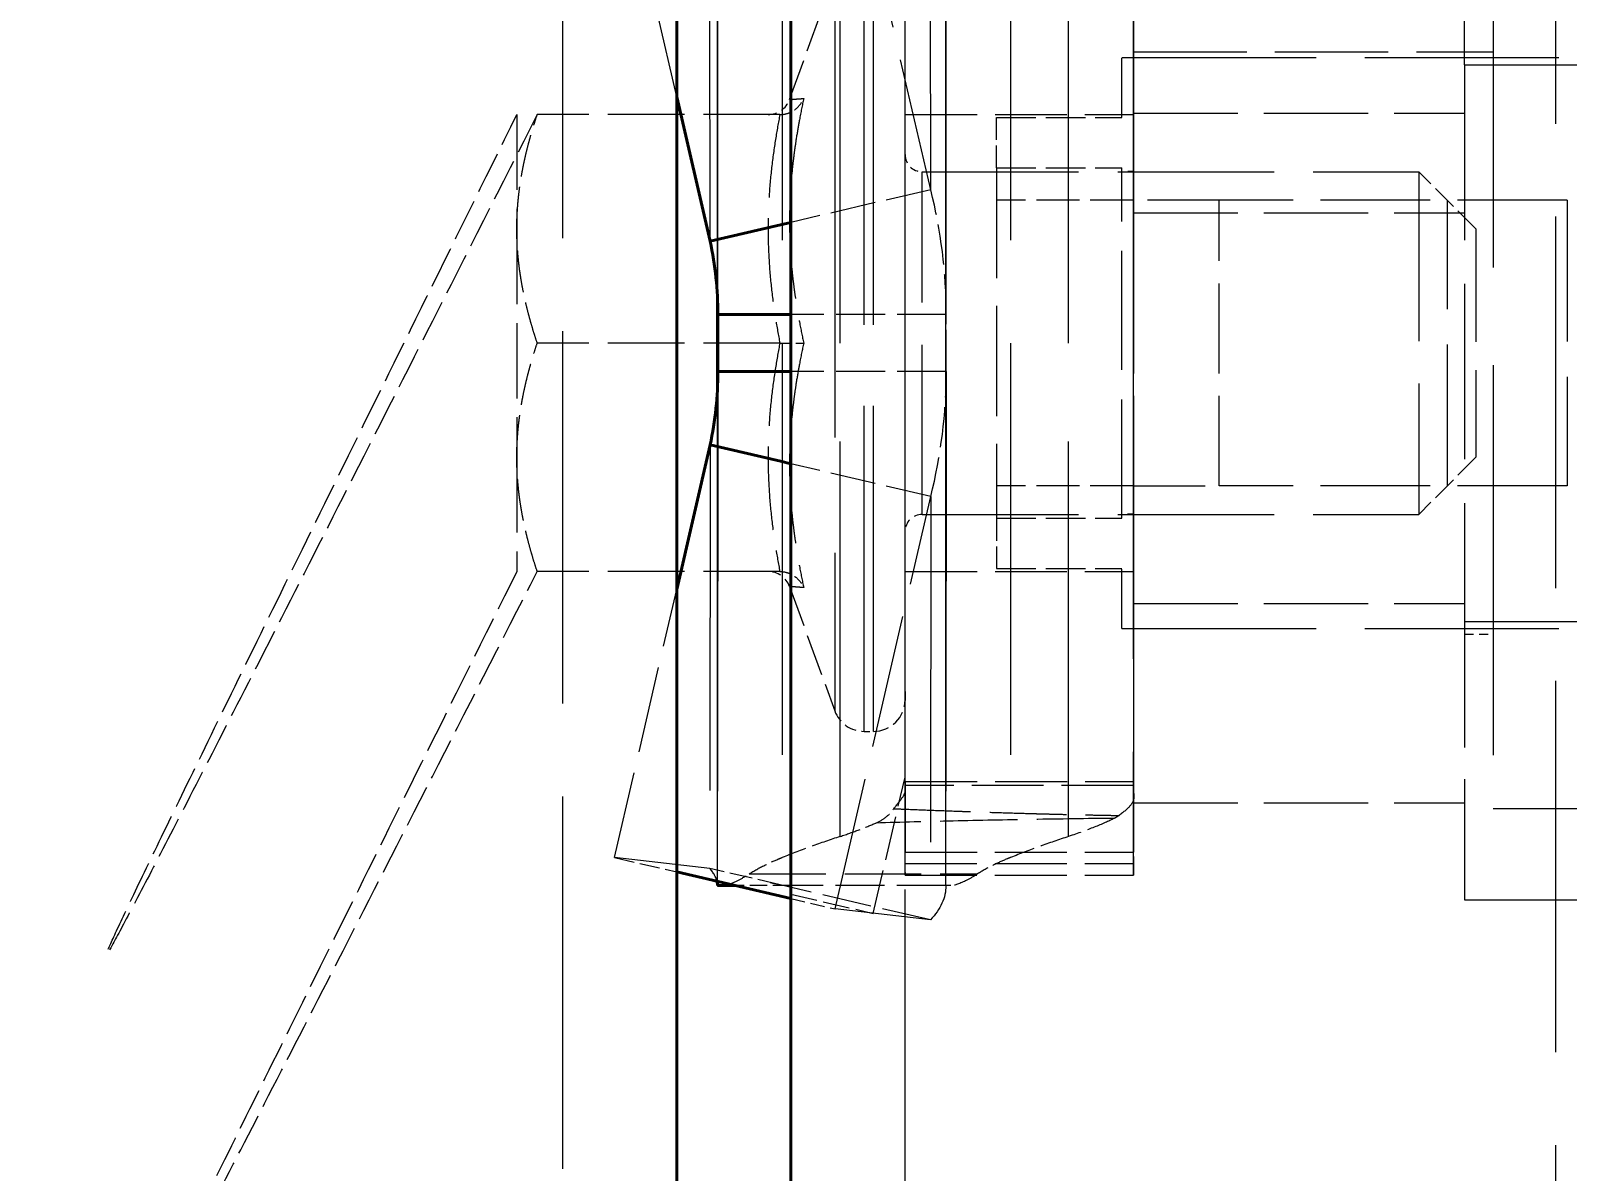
# Model space of a CAD drawing. Header units: millimetres. Extents: x 0 to 2523, y 0 to 1782.
# Drawn here: x 493.4 to 520.31, y 986.57 to 1006.54 of the extents above; entities that cross this region are included whole.
import ezdxf

# ---------------------------------------------------------------- set-up
doc = ezdxf.new("R2010")
doc.units = ezdxf.units.MM
doc.header["$LTSCALE"] = 3
doc.linetypes.add('DASHED', pattern=[0.2067, 0.1654, -0.0413])
for name, color, linetype, lineweight in [('가려진 것(ISO)', 2, 'DASHED', 18), ('가려진 좁은 것(ISO)', 2, 'DASHED', 18), ('가시적인 것(ISO)', 3, 'Continuous', 40), ('가시적인 좁은 것(ISO)', 3, 'Continuous', 35), ('치수(ISO)', 2, 'Continuous', 25)]:
    doc.layers.add(name, color=color, linetype=linetype, lineweight=lineweight)
doc.styles.add('치수 텍스트_PSTEK_POSCO', font='isocp.shx')
doc.dimstyles.new('치수_PSTEK_POSCO', dxfattribs={"dimscale": 3, "dimtxt": 2.5, "dimasz": 1.5, "dimexe": 1, "dimexo": 1.5, "dimgap": 1, "dimtad": 1, "dimrnd": 1e-08, "dimdsep": 46, "dimtxsty": '치수 텍스트_PSTEK_POSCO', "dimcen": 0.09, "dimdle": 10, "dimclrd": 7, "dimclre": 7, "dimclrt": 2, "dimadec": 1, "dimazin": 2, "dimtfac": 1, "dimtmove": 0, "dimatfit": 3, "dimfxl": 0, "dimtolj": 1, "dimlwd": -1, "dimlwe": -1, "dimarcsym": 0})

# ---------------------------------------------------------------- blocks, each defined once
blk = doc.blocks.new('*D60')
at = {"layer": 'Defpoints', "color": 0, "transparency": 16777216}
for p in [(311.712, 1170.969), (311.712, 1101.067), (559.712, 925.067)]:
    blk.add_point(p, dxfattribs=at)
at = {"layer": '치수(ISO)', "color": 7, "transparency": 16777216}
for p, q in [((311.712, 1105.567), (311.712, 1173.969)), ((559.712, 929.567), (559.712, 1173.969)), ((555.212, 1170.969), (316.212, 1170.969))]:
    blk.add_line(p, q, dxfattribs=at)
for points in [[(316.212, 1171.719), (316.212, 1170.219), (311.712, 1170.969)], [(555.212, 1171.719), (555.212, 1170.219), (559.712, 1170.969)]]:
    blk.add_solid(points, dxfattribs=at)
at = {"layer": '치수(ISO)', "color": 2, "transparency": 16777216, "insert": (437.991, 1177.72), "char_height": 7.5, "attachment_point": 4, "style": '치수 텍스트_PSTEK_POSCO'}
blk.add_mtext('\\A1;248', dxfattribs=at)

msp = doc.modelspace()

# ---------------------------------------------------------------- linework, layer by layer
at = {"layer": '가려진 것(ISO)', "ltscale": 13.141838}
for p, q in [((502.7116, 1099.0669), (502.7116, 553.0669)), ((508.7116, 553.0669), (508.7116, 1099.0669))]:
    msp.add_line(p, q, dxfattribs=at)
at = {"layer": '가려진 것(ISO)', "ltscale": 13.109228}
msp.add_line((520.1116, 574.0669), (520.1116, 1078.0669), dxfattribs=at)
at = {"layer": '가려진 것(ISO)', "ltscale": 4.708343}
for p, q in [((509.1613, 1003.7522), (507.4884, 1010.9763)), ((507.4884, 991.1574), (509.1613, 998.3815))]:
    msp.add_line(p, q, dxfattribs=at)
at = {"layer": '가려진 것(ISO)', "ltscale": 4.455295}
for p, q in [((518.5116, 1005.94), (518.5116, 1010.8169)), ((518.5116, 996.1937), (518.5116, 991.3169))]:
    msp.add_line(p, q, dxfattribs=at)
at = {"layer": '가려진 것(ISO)', "ltscale": 15.320109}
for p, q in [((505.4194, 1010.5669), (505.4194, 991.5669)), ((509.42, 1010.5669), (509.42, 991.5669))]:
    msp.add_line(p, q, dxfattribs=at)
at = {"layer": '가려진 것(ISO)', "ltscale": 14.79346}
for p, q in [((505.4338, 1001.5711), (505.427, 1010.5659)), ((509.4338, 1001.5742), (509.427, 1010.5689)), ((505.427, 991.5678), (505.4338, 1000.5626)), ((509.427, 991.5648), (509.4338, 1000.5595))]:
    msp.add_line(p, q, dxfattribs=at)
at = {"layer": '가려진 것(ISO)', "ltscale": 3.059768}
for p, q in [((504.7116, 1005.3793), (503.6244, 1010.074)), ((503.6244, 992.0597), (504.7116, 996.7544))]:
    msp.add_line(p, q, dxfattribs=at)
at = {"layer": '가려진 것(ISO)', "ltscale": 6.327119}
msp.add_line((512.7116, 1010.0669), (512.7116, 1005.0906), dxfattribs=at)
at = {"layer": '가려진 것(ISO)', "ltscale": 12.853812}
msp.add_line((512.7167, 993.0962), (512.7167, 1009.0375), dxfattribs=at)
at = {"layer": '가려진 것(ISO)', "ltscale": 13.763361}
msp.add_line((519.0116, 1009.2169), (519.0116, 992.9169), dxfattribs=at)
at = {"layer": '가려진 것(ISO)', "ltscale": 12.64015}
msp.add_line((508.7161, 993.2287), (508.7161, 1008.905), dxfattribs=at)
at = {"layer": '가려진 것(ISO)', "ltscale": 1.469374}
for p, q in [((506.6883, 1005.3301), (507.4799, 1007.505)), ((506.6883, 996.8037), (507.4799, 994.6287))]:
    msp.add_line(p, q, dxfattribs=at)
at = {"layer": '가려진 것(ISO)', "ltscale": 3.999763}
msp.add_line((512.7116, 1006.1669), (519.0116, 1006.1669), dxfattribs=at)
at = {"layer": '가려진 것(ISO)', "ltscale": 2.095026}
for p, q in [((512.5116, 1005.0169), (512.5116, 1006.0669)), ((512.5116, 996.0669), (512.5116, 997.1169))]:
    msp.add_line(p, q, dxfattribs=at)
at = {"layer": '가려진 것(ISO)', "ltscale": 6.856808}
for p, q in [((512.5116, 1006.0669), (523.3116, 1006.0669)), ((512.5116, 996.0669), (523.3116, 996.0669))]:
    msp.add_line(p, q, dxfattribs=at)
at = {"layer": '가려진 것(ISO)', "ltscale": 9.837123}
for p, q in [((518.5116, 1005.94), (530.7116, 1005.94)), ((518.5116, 996.1937), (530.7116, 996.1937)), ((518.5116, 991.3169), (530.7116, 991.3169))]:
    msp.add_line(p, q, dxfattribs=at)
at = {"layer": '가려진 것(ISO)', "ltscale": 6.187803}
msp.add_line((518.5116, 1005.94), (518.5116, 996.1937), dxfattribs=at)
at = {"layer": '가려진 것(ISO)', "ltscale": 2.659358}
for p, q in [((501.9116, 1005.0669), (501.9116, 1003.0669)), ((501.9116, 1003.0669), (501.9116, 999.0669)), ((501.9116, 999.0669), (501.9116, 997.0669))]:
    msp.add_line(p, q, dxfattribs=at)
at = {"layer": '가려진 것(ISO)', "ltscale": 2.698482}
msp.add_line((506.5193, 1005.0669), (502.2689, 1005.0669), dxfattribs=at)
at = {"layer": '가려진 것(ISO)', "ltscale": 5.079091}
for p, q in [((508.7099, 1005.0669), (508.7099, 997.0669)), ((508.7133, 997.0669), (508.7133, 1005.0669)), ((512.7099, 1005.0669), (512.7099, 997.0669)), ((512.7133, 997.0669), (512.7133, 1005.0669))]:
    msp.add_line(p, q, dxfattribs=at)
at = {"layer": '가려진 것(ISO)', "ltscale": 5.079092}
for p, q in [((508.7133, 1005.0669), (508.7099, 1005.0669)), ((508.7099, 997.0669), (508.7133, 997.0669))]:
    msp.add_line(p, q, dxfattribs=at)
at = {"layer": '가려진 것(ISO)', "ltscale": 2.539495}
for p, q in [((508.7133, 1005.0669), (512.7133, 1005.0669)), ((508.7133, 997.0669), (512.7133, 997.0669)), ((508.7113, 991.7502), (512.7113, 991.7502))]:
    msp.add_line(p, q, dxfattribs=at)
at = {"layer": '가려진 것(ISO)', "ltscale": 1.396677}
for p, q in [((510.3116, 1005.0169), (512.5116, 1005.0169)), ((510.3116, 1004.1324), (512.5116, 1004.1324)), ((510.3116, 998.0013), (512.5116, 998.0013)), ((510.3116, 997.1169), (512.5116, 997.1169))]:
    msp.add_line(p, q, dxfattribs=at)
at = {"layer": '가려진 것(ISO)', "ltscale": 0.796132}
for p, q in [((510.3116, 1004.1324), (510.3116, 1005.0169)), ((510.3116, 998.0013), (510.3116, 997.1169))]:
    msp.add_line(p, q, dxfattribs=at)
at = {"layer": '가려진 것(ISO)', "ltscale": 3.682313}
for p, q in [((512.7116, 1005.0906), (518.5116, 1005.0906)), ((512.7116, 1003.347), (518.5116, 1003.347)), ((512.7116, 996.5049), (518.5116, 996.5049)), ((512.7116, 993.0164), (518.5116, 993.0164))]:
    msp.add_line(p, q, dxfattribs=at)
at = {"layer": '가려진 것(ISO)', "ltscale": 2.476006}
for p, q in [((512.7116, 1005.0906), (512.7116, 1003.347)), ((512.7116, 996.5049), (512.7116, 993.0164))]:
    msp.add_line(p, q, dxfattribs=at)
at = {"layer": '가려진 것(ISO)', "ltscale": 5.52352}
for p, q in [((509.0116, 1004.0669), (517.7116, 1004.0669)), ((509.0116, 998.0669), (517.7116, 998.0669))]:
    msp.add_line(p, q, dxfattribs=at)
at = {"layer": '가려진 것(ISO)', "ltscale": 3.892509}
msp.add_line((510.3116, 1004.1324), (510.3116, 998.0013), dxfattribs=at)
at = {"layer": '가려진 것(ISO)', "ltscale": 4.190152}
msp.add_line((512.5116, 998.0013), (512.5116, 1004.1324), dxfattribs=at)
at = {"layer": '가려진 것(ISO)', "ltscale": 5.983681}
msp.add_line((517.7116, 1004.0669), (517.7116, 998.0669), dxfattribs=at)
at = {"layer": '가려진 것(ISO)', "ltscale": 0.897783}
for p, q in [((518.7116, 1003.0669), (517.7116, 1004.0669)), ((518.7116, 999.0669), (517.7116, 998.0669))]:
    msp.add_line(p, q, dxfattribs=at)
at = {"layer": '가려진 것(ISO)', "ltscale": 1.609971}
for p, q in [((509.1613, 1003.7522), (506.7116, 1003.1802)), ((509.1613, 998.3815), (506.7116, 998.9536))]:
    msp.add_line(p, q, dxfattribs=at)
at = {"layer": '가려진 것(ISO)', "ltscale": 1.525278}
for p, q in [((512.7142, 1003.5669), (510.3116, 1003.5669)), ((512.7142, 998.5669), (510.3116, 998.5669))]:
    msp.add_line(p, q, dxfattribs=at)
at = {"layer": '가려진 것(ISO)', "ltscale": 3.809293}
for p, q in [((512.7142, 1003.5669), (512.7168, 1003.5669)), ((512.7168, 998.5669), (512.7142, 998.5669))]:
    msp.add_line(p, q, dxfattribs=at)
at = {"layer": '가려진 것(ISO)', "ltscale": 3.174394}
for p, q in [((512.7142, 998.5669), (512.7142, 1003.5669)), ((512.7168, 998.5669), (512.7168, 1003.5669)), ((514.2116, 998.5669), (514.2116, 1003.5669))]:
    msp.add_line(p, q, dxfattribs=at)
at = {"layer": '가려진 것(ISO)', "ltscale": 2.520347}
for p, q in [((514.2116, 1003.5669), (512.7168, 1003.5669)), ((512.7168, 998.5669), (514.2116, 998.5669))]:
    msp.add_line(p, q, dxfattribs=at)
at = {"layer": '가려진 것(ISO)', "ltscale": 3.872783}
for p, q in [((520.3116, 1003.5669), (514.2116, 1003.5669)), ((520.3116, 998.5669), (514.2116, 998.5669))]:
    msp.add_line(p, q, dxfattribs=at)
at = {"layer": '가려진 것(ISO)', "ltscale": 4.986384}
msp.add_line((520.3116, 1003.5669), (520.3116, 998.5669), dxfattribs=at)
at = {"layer": '가려진 것(ISO)', "ltscale": 5.086114}
msp.add_line((512.7116, 996.5049), (512.7116, 1003.347), dxfattribs=at)
at = {"layer": '가려진 것(ISO)', "ltscale": 3.989087}
msp.add_line((518.7116, 1003.0669), (518.7116, 999.0669), dxfattribs=at)
at = {"layer": '가려진 것(ISO)', "ltscale": 1.728174}
for p, q in [((509.4338, 1001.5669), (506.7116, 1001.5669)), ((509.4338, 1000.5669), (506.7116, 1000.5669))]:
    msp.add_line(p, q, dxfattribs=at)
at = {"layer": '가려진 것(ISO)', "ltscale": 0.634799}
msp.add_line((509.4338, 1000.5669), (509.4338, 1001.5669), dxfattribs=at)
at = {"layer": '가려진 것(ISO)', "ltscale": 2.698431}
msp.add_line((506.5192, 1001.0669), (502.2689, 1001.0669), dxfattribs=at)
at = {"layer": '가려진 것(ISO)', "ltscale": 2.698487}
msp.add_line((506.5193, 997.0669), (502.2689, 997.0669), dxfattribs=at)
at = {"layer": '가려진 것(ISO)', "ltscale": 0.317349}
msp.add_line((518.5116, 995.9669), (519.0116, 995.9669), dxfattribs=at)
at = {"layer": '가려진 것(ISO)', "ltscale": 0.104586}
msp.add_line((507.9968, 994.2669), (508.1616, 994.2669), dxfattribs=at)
at = {"layer": '가려진 것(ISO)', "ltscale": 12.659248}
msp.add_line((519.0116, 992.9169), (534.7116, 992.9169), dxfattribs=at)
at = {"layer": '가려진 것(ISO)', "ltscale": 0.714475}
msp.add_line((503.6244, 992.0597), (504.7116, 991.8058), dxfattribs=at)
at = {"layer": '가려진 것(ISO)', "ltscale": 10.630617}
for p, q in [((505.2918, 991.8678), (503.6244, 992.0597)), ((509.1557, 990.9655), (507.4884, 991.1574))]:
    msp.add_line(p, q, dxfattribs=at)
at = {"layer": '가려진 것(ISO)', "ltscale": 0.808278}
msp.add_line((506.5217, 991.5806), (505.2918, 991.8678), dxfattribs=at)
at = {"layer": '가려진 것(ISO)', "ltscale": 7.548428}
msp.add_line((505.4194, 991.5669), (505.4244, 991.5669), dxfattribs=at)
at = {"layer": '가려진 것(ISO)', "ltscale": 0.612689}
msp.add_line((506.7002, 991.5669), (505.735, 991.5669), dxfattribs=at)
at = {"layer": '가려진 것(ISO)', "ltscale": 1.731117}
for p, q in [((509.1557, 990.9655), (506.5217, 991.5806)), ((509.427, 991.5669), (506.7002, 991.5669))]:
    msp.add_line(p, q, dxfattribs=at)
at = {"layer": '가려진 것(ISO)', "ltscale": 0.44848}
msp.add_line((509.514, 991.5669), (509.427, 991.5669), dxfattribs=at)
at = {"layer": '가려진 것(ISO)', "ltscale": 0.510403}
msp.add_line((506.7116, 991.3388), (507.4884, 991.1574), dxfattribs=at)
at = {"layer": '가려진 것(ISO)', "ltscale": 0.31017}
for centre, start, end in [((506.3124, 1005.4669), 270, 340), ((506.3124, 996.6669), 20, 90)]:
    msp.add_arc(centre, 0.4, start, end, dxfattribs=at)
at = {"layer": '가려진 것(ISO)', "ltscale": 0.299089}
for centre, start, end in [((509.0116, 1004.3669), 180, 270), ((509.0116, 997.7669), 90, 180)]:
    msp.add_arc(centre, 0.3, start, end, dxfattribs=at)
at = {"layer": '가려진 것(ISO)', "ltscale": 0.548413}
msp.add_arc((508.1616, 994.8169), 0.55, 270, 0, dxfattribs=at)
at = {"layer": '가려진 것(ISO)', "ltscale": 0.426521}
msp.add_arc((507.9968, 994.8169), 0.55, 200, 270, dxfattribs=at)
at = {"layer": '가려진 것(ISO)', "ltscale": 13.117392}
for centre, major_axis, start_param, end_param in [((508.7119, 1001.0669), (0, 9.5), 0.2864656, 2.855127), ((512.7119, 1001.0669), (0, -9.5), 3.4280582, 5.9967196)]:
    msp.add_ellipse(centre, major_axis=major_axis, ratio=0.0004255, start_param=start_param, end_param=end_param, dxfattribs=at)
at = {"layer": '가려진 것(ISO)', "ltscale": 3.154497}
for centre, start_param in [((508.7147, 978.3587), 0.0725483), ((512.7147, 978.3587), 0.0725482)]:
    msp.add_ellipse(centre, major_axis=(0, 15), ratio=0.0004255, start_param=start_param, end_param=0.4037923, dxfattribs=at)
at = {"layer": '가려진 것(ISO)', "ltscale": 2.19112}
for centre in [(508.7113, 996.7502), (512.7113, 996.7502)]:
    msp.add_ellipse(centre, major_axis=(0, -5), ratio=0.0004255, start_param=5.9967196, end_param=6.6869776, dxfattribs=at)
at = {"layer": '가려진 것(ISO)', "ltscale": 0.356764}
msp.add_open_spline([(506.5193, 1005.0669), (506.5599, 1005.0668), (506.6001, 1005.0728), (506.6809, 1005.0962), (506.7206, 1005.1144), (506.7978, 1005.1635), (506.834, 1005.1955), (506.8938, 1005.2664), (506.9176, 1005.3051), (506.9353, 1005.3466), (506.9357, 1005.3475), (506.9361, 1005.3483)], degree=3, knots=[0.000007253, 0.000007253, 0.000007253, 0.000007253, 0.012182988, 0.012182988, 0.025541036, 0.025541036, 0.040859243, 0.040859243, 0.055840117, 0.055840117, 0.056151409, 0.056151409, 0.056151409, 0.056151409], dxfattribs=at)
at = {"layer": '가려진 것(ISO)', "ltscale": 1.488612}
for points, weights in [([(502.2689, 1005.0669), (487.63, 976.2026), (501.9116, 1005.0669)], [2.0551350202, 2.21410026725, 2.21410026725]), ([(501.9116, 1003.0669), (501.9116, 1003.9951), (502.2689, 1005.0669)], [2.21409784829, 2.21409784827, 2.05513277493]), ([(502.2689, 1001.0669), (501.9116, 1002.1387), (501.9116, 1003.0669)], [2.05513277492, 2.2140978483, 2.21409784829]), ([(502.2689, 997.0669), (501.9116, 998.1387), (501.9116, 999.0669)], [2.05513439892, 2.21409961349, 2.2140995979]), ([(501.9116, 997.0669), (487.63, 968.4324), (502.2689, 997.0669)], [2.2140995979, 2.2140995979, 2.05513439893])]:
    msp.add_rational_spline(points, weights, degree=2, dxfattribs=at)
at = {"layer": '가려진 것(ISO)', "ltscale": 1.41808}
for points in [[(509.4338, 1001.5669), (509.4338, 1002.3022), (509.342, 1003.0376), (509.1613, 1003.7522)], [(509.1613, 998.3815), (509.342, 999.0962), (509.4338, 999.8315), (509.4338, 1000.5669)]]:
    msp.add_open_spline(points, degree=3, dxfattribs=at)
at = {"layer": '가려진 것(ISO)', "ltscale": 1.488611}
msp.add_rational_spline([(501.9116, 999.0669), (501.9116, 999.9951), (502.2689, 1001.0669)], [2.2140995979, 2.21409958232, 2.05513439893], degree=2, dxfattribs=at)
at = {"layer": '가려진 것(ISO)', "ltscale": 0.356819}
msp.add_open_spline([(506.5192, 1001.0669), (506.5598, 1001.0669), (506.5999, 1001.0669), (506.6807, 1001.0669), (506.7205, 1001.0669), (506.7978, 1001.0669), (506.834, 1001.0669), (506.8937, 1001.0669), (506.9175, 1001.0669), (506.9353, 1001.0669), (506.9357, 1001.0669), (506.9361, 1001.0669)], degree=3, knots=[-0.056055776, -0.056055776, -0.056055776, -0.056055776, -0.043849048, -0.043849048, -0.030415241, -0.030415241, -0.015046721, -0.015046721, 0, 0, 0.000314742, 0.000314742, 0.000314742, 0.000314742], dxfattribs=at)
at = {"layer": '가려진 것(ISO)', "ltscale": 0.356759}
msp.add_open_spline([(506.5193, 997.0669), (506.5599, 997.0669), (506.6001, 997.0609), (506.6809, 997.0376), (506.7205, 997.0193), (506.7978, 996.9703), (506.834, 996.9382), (506.8938, 996.8673), (506.9176, 996.8286), (506.9353, 996.7871), (506.9357, 996.7862), (506.9361, 996.7854)], degree=3, knots=[-0.056046371, -0.056046371, -0.056046371, -0.056046371, -0.043826559, -0.043826559, -0.030415995, -0.030415995, -0.015038694, -0.015038694, 0, 0, 0.000312487, 0.000312487, 0.000312487, 0.000312487], dxfattribs=at)
at = {"layer": '가려진 것(ISO)', "ltscale": 0.923971}
msp.add_open_spline([(508.5171, 992.9132), (508.5704, 992.9871), (508.6205, 993.0467), (508.6958, 993.1521), (508.7162, 993.1934), (508.7161, 993.229)], degree=3, knots=[-0.15257167, -0.15257167, -0.15257167, -0.15257167, -0.07857682, -0.07857682, -0.000001, -0.000001, -0.000001, -0.000001], dxfattribs=at)
at = {"layer": '가려진 것(ISO)', "ltscale": 2.873697}
msp.add_open_spline([(508.7142, 993.3192), (508.7145, 993.3663), (508.7148, 993.3869), (508.715, 993.3906), (508.7153, 993.3943), (508.7155, 993.381), (508.7157, 993.3356), (508.7158, 993.3097), (508.716, 993.2733), (508.7161, 993.229)], degree=3, knots=[0, 0, 0, 0, 0.3890197, 0.3890197, 0.3890197, 0.7780394, 0.7780394, 0.7780394, 1, 1, 1, 1], dxfattribs=at)
at = {"layer": '가려진 것(ISO)', "ltscale": 2.541035}
msp.add_open_spline([(508.7151, 993.3912), (510.0482, 993.3908), (511.3815, 993.3907), (512.715, 993.3907)], degree=3, dxfattribs=at)
at = {"layer": '가려진 것(ISO)', "ltscale": 3.790577}
msp.add_open_spline([(512.7142, 993.3192), (512.7146, 993.3914), (512.715, 993.4089), (512.7159, 993.3345), (512.7163, 993.2426), (512.7167, 993.0965)], degree=3, knots=[-0.59728772, -0.59728772, -0.59728772, -0.59728772, -0.29865558, -0.29865558, -0.00008864, -0.00008864, -0.00008864, -0.00008864], dxfattribs=at)
at = {"layer": '가려진 것(ISO)', "ltscale": 0.580681}
msp.add_open_spline([(508.1992, 992.6616), (508.2652, 992.6903), (508.3247, 992.7254), (508.3776, 992.7673), (508.4306, 992.8091), (508.477, 992.8576), (508.5171, 992.9132)], degree=3, knots=[0, 0, 0, 0, 0.5, 0.5, 0.5, 1, 1, 1, 1], dxfattribs=at)
at = {"layer": '가려진 것(ISO)', "ltscale": 1.041271}
msp.add_open_spline([(512.7167, 993.0965), (512.7168, 993.0564), (512.695, 993.0119), (512.6087, 992.912), (512.5442, 992.8569), (512.4599, 992.7947)], degree=3, knots=[0.00008865, 0.00008865, 0.00008865, 0.00008865, 0.0820562, 0.0820562, 0.16423317, 0.16423317, 0.16423317, 0.16423317], dxfattribs=at)
at = {"layer": '가려진 것(ISO)', "ltscale": 0.746983}
msp.add_open_spline([(507.5743, 992.4274), (507.6929, 992.4667), (507.8052, 992.5062), (507.9098, 992.5454), (508.0145, 992.5846), (508.1114, 992.6234), (508.1992, 992.6616)], degree=3, knots=[0, 0, 0, 0, 0.5, 0.5, 0.5, 1, 1, 1, 1], dxfattribs=at)
at = {"layer": '가려진 것(ISO)', "ltscale": 1.033177}
msp.add_open_spline([(512.3781, 992.7447), (512.2803, 992.6955), (512.1624, 992.6436), (511.8924, 992.5371), (511.7417, 992.4827), (511.575, 992.4274)], degree=3, knots=[0.000001, 0.000001, 0.000001, 0.000001, 0.08245258, 0.08245258, 0.16282276, 0.16282276, 0.16282276, 0.16282276], dxfattribs=at)
at = {"layer": '가려진 것(ISO)', "ltscale": 0.156232}
msp.add_open_spline([(512.4599, 992.7947), (512.4472, 992.7854), (512.4341, 992.7766), (512.4068, 992.7599), (512.3927, 992.7521), (512.3781, 992.7447)], degree=3, knots=[0.000001, 0.000001, 0.000001, 0.000001, 0.01231331, 0.01231331, 0.024625646, 0.024625646, 0.024625646, 0.024625646], dxfattribs=at)
at = {"layer": '가려진 것(ISO)', "ltscale": 1.037947}
for points, knots in [([(507.5743, 992.4274), (507.4048, 992.3711), (507.2355, 992.3123), (506.8978, 992.1896), (506.7292, 992.1258), (506.5611, 992.0595)], [-0.16348865, -0.16348865, -0.16348865, -0.16348865, -0.08174478, -0.08174478, -0.000001, -0.000001, -0.000001, -0.000001]), ([(511.575, 992.4274), (511.4054, 992.3711), (511.2361, 992.3123), (510.8984, 992.1896), (510.7298, 992.1258), (510.5617, 992.0595)], [-0.16348834, -0.16348834, -0.16348834, -0.16348834, -0.08174464, -0.08174464, -0.000001, -0.000001, -0.000001, -0.000001])]:
    msp.add_open_spline(points, degree=3, knots=knots, dxfattribs=at)
at = {"layer": '가려진 것(ISO)', "ltscale": 1.263882}
msp.add_open_spline([(505.4184, 991.6408), (505.4013, 991.7136), (505.3589, 991.7878), (505.2918, 991.8678)], degree=3, dxfattribs=at)
at = {"layer": '가려진 것(ISO)', "ltscale": 0.690919}
msp.add_open_spline([(505.983, 991.773), (506.0662, 991.8261), (506.1569, 991.8764), (506.2536, 991.9242), (506.3313, 991.9625), (506.4129, 991.999), (506.4977, 992.034), (506.5187, 992.0426), (506.5398, 992.0511), (506.5611, 992.0595)], degree=3, knots=[0, 0, 0, 0, 0.5, 0.5, 0.5, 0.9010945, 0.9010945, 0.9010945, 1, 1, 1, 1], dxfattribs=at)
at = {"layer": '가려진 것(ISO)', "ltscale": 0.690815}
msp.add_open_spline([(510.5617, 992.0595), (510.5407, 992.0512), (510.5199, 992.0428), (510.4992, 992.0343), (510.414, 991.9993), (510.3321, 991.9626), (510.2542, 991.9241), (510.1575, 991.8764), (510.0669, 991.826), (509.9837, 991.7731)], degree=3, knots=[0, 0, 0, 0, 0.0974908, 0.0974908, 0.0974908, 0.5, 0.5, 0.5, 1, 1, 1, 1], dxfattribs=at)
at = {"layer": '가려진 것(ISO)', "ltscale": 0.917635}
msp.add_open_spline([(505.5133, 991.5669), (505.5775, 991.5683), (505.6716, 991.5986), (505.8521, 991.693), (505.9154, 991.7303), (505.983, 991.773)], degree=3, knots=[-3.84910613, -3.84910613, -3.84910613, -3.84910613, -3.75506018, -3.75506018, -3.71143601, -3.71143601, -3.71143601, -3.71143601], dxfattribs=at)
at = {"layer": '가려진 것(ISO)', "ltscale": 1.787673}
msp.add_open_spline([(506.3493, 991.6208), (506.5773, 991.5676), (506.651, 991.5671), (506.7002, 991.5669), (506.7002, 991.5669), (506.7002, 991.5669)], degree=3, knots=[0, 0, 0, 0, 0.27958637, 0.27958637, 0.28082374, 0.28082374, 0.28082374, 0.28082374], dxfattribs=at)
at = {"layer": '가려진 것(ISO)', "ltscale": 2.048363}
msp.add_open_spline([(509.427, 991.5669), (509.4274, 991.3595), (509.336, 991.1521), (509.1557, 990.9655)], degree=3, dxfattribs=at)
at = {"layer": '가려진 것(ISO)', "ltscale": 0.917664}
msp.add_open_spline([(509.9837, 991.7731), (509.9161, 991.7303), (509.8528, 991.693), (509.6723, 991.5986), (509.5782, 991.5683), (509.514, 991.5669)], degree=3, knots=[3.71149206, 3.71149206, 3.71149206, 3.71149206, 3.75511823, 3.75511823, 3.84916664, 3.84916664, 3.84916664, 3.84916664], dxfattribs=at)
at = {"layer": '가려진 좁은 것(ISO)', "ltscale": 12.197012}
for p, q in [((509.1613, 1003.7522), (509.1557, 1011.1683)), ((505.2974, 1002.8499), (505.2918, 1010.2659)), ((505.2974, 999.2838), (505.2918, 991.8678)), ((509.1613, 998.3815), (509.1557, 990.9655))]:
    msp.add_line(p, q, dxfattribs=at)
at = {"layer": '가려진 좁은 것(ISO)', "ltscale": 15.320109}
for p, q in [((505.4194, 1010.5669), (505.4194, 991.5669)), ((505.4236, 1010.5669), (505.4236, 991.5669)), ((509.42, 1010.5669), (509.42, 991.5669)), ((509.4236, 991.5669), (509.4236, 1010.5669)), ((509.4244, 1010.5669), (509.4244, 991.5669))]:
    msp.add_line(p, q, dxfattribs=at)
at = {"layer": '가려진 좁은 것(ISO)', "ltscale": 5.47371}
for p, q in [((505.4244, 1001.9044), (505.4244, 1010.526)), ((505.4244, 991.6078), (505.4244, 1000.2293))]:
    msp.add_line(p, q, dxfattribs=at)
at = {"layer": '가려진 좁은 것(ISO)', "ltscale": 14.79346}
for p, q in [((505.4338, 1001.5711), (505.427, 1010.5659)), ((505.4338, 1000.5626), (505.427, 991.5678))]:
    msp.add_line(p, q, dxfattribs=at)
at = {"layer": '가려진 좁은 것(ISO)', "ltscale": 14.802096}
for p, q in [((509.4338, 1001.5669), (509.427, 1010.5669)), ((509.4338, 1000.5669), (509.427, 991.5669))]:
    msp.add_line(p, q, dxfattribs=at)
at = {"layer": '가려진 좁은 것(ISO)', "ltscale": 14.525633}
msp.add_line((506.5611, 1010.0742), (506.5611, 992.0595), dxfattribs=at)
at = {"layer": '가려진 좁은 것(ISO)', "ltscale": 14.52563}
msp.add_line((510.5617, 1010.0742), (510.5617, 992.0595), dxfattribs=at)
at = {"layer": '가려진 좁은 것(ISO)', "ltscale": 13.932404}
msp.add_line((507.5743, 992.4274), (507.5743, 1009.7063), dxfattribs=at)
at = {"layer": '가려진 좁은 것(ISO)', "ltscale": 13.932405}
msp.add_line((511.575, 992.4274), (511.575, 1009.7063), dxfattribs=at)
at = {"layer": '가려진 좁은 것(ISO)', "ltscale": 12.853303}
msp.add_line((512.7167, 993.0965), (512.7167, 1009.0372), dxfattribs=at)
at = {"layer": '가려진 좁은 것(ISO)', "ltscale": 12.639679}
msp.add_line((508.7161, 993.229), (508.7161, 1008.9047), dxfattribs=at)
at = {"layer": '가려진 좁은 것(ISO)', "ltscale": 11.483541}
for p, q in [((507.9968, 994.2669), (507.9968, 1007.8669)), ((508.1616, 994.2669), (508.1616, 1007.8669))]:
    msp.add_line(p, q, dxfattribs=at)
at = {"layer": '가려진 좁은 것(ISO)', "ltscale": 16.308598}
msp.add_line((507.4799, 1007.505), (507.4799, 994.6287), dxfattribs=at)
at = {"layer": '가려진 좁은 것(ISO)', "ltscale": 2.476006}
msp.add_line((512.7136, 1003.347), (512.7151, 1005.0906), dxfattribs=at)
at = {"layer": '가려진 좁은 것(ISO)', "ltscale": 0.000980327}
msp.add_line((512.7116, 1004.2329), (512.7133, 1004.2329), dxfattribs=at)
at = {"layer": '가려진 좁은 것(ISO)', "ltscale": 5.983681}
msp.add_line((509.0116, 998.0669), (509.0116, 1004.0669), dxfattribs=at)
at = {"layer": '가려진 좁은 것(ISO)', "ltscale": 0.12796}
for p, q in [((512.7133, 1004.0691), (512.5116, 1004.069)), ((512.5116, 998.0647), (512.7133, 998.0646))]:
    msp.add_line(p, q, dxfattribs=at)
at = {"layer": '가려진 좁은 것(ISO)', "ltscale": 0.125799}
for p, q in [((512.5116, 1004.0647), (512.7099, 1004.0646)), ((512.7099, 998.0691), (512.5116, 998.069))]:
    msp.add_line(p, q, dxfattribs=at)
at = {"layer": '가려진 좁은 것(ISO)', "ltscale": 4.986384}
msp.add_line((518.2116, 998.5669), (518.2116, 1003.5669), dxfattribs=at)
at = {"layer": '가려진 좁은 것(ISO)', "ltscale": 1.553127}
msp.add_line((508.1553, 991.0806), (508.7116, 993.4629), dxfattribs=at)
at = {"layer": '가려진 좁은 것(ISO)', "ltscale": 2.539495}
for p, q in [((512.7142, 993.3192), (508.7142, 993.3192)), ((508.7122, 992.1524), (512.7122, 992.1524)), ((508.7107, 991.954), (512.7107, 991.954))]:
    msp.add_line(p, q, dxfattribs=at)
at = {"layer": '가려진 좁은 것(ISO)', "ltscale": 2.698427}
msp.add_line((505.983, 991.773), (509.9837, 991.7731), dxfattribs=at)
at = {"layer": '가려진 좁은 것(ISO)', "ltscale": 0.940741}
msp.add_line((506.7116, 991.415), (508.1553, 991.0806), dxfattribs=at)
at = {"layer": '가려진 좁은 것(ISO)', "ltscale": 3.615856}
msp.add_ellipse((512.7116, 1001.0669), major_axis=(0, 9), ratio=0.0004255, start_param=5.175884, end_param=5.808698, dxfattribs=at)
at = {"layer": '가려진 좁은 것(ISO)', "ltscale": 4.085482}
for start_param, end_param in [(5.6396842, 6.9266864), (2.4980915, 3.7850937)]:
    msp.add_ellipse((512.7116, 1001.0669), major_axis=(0, 5), ratio=0.0004255, start_param=start_param, end_param=end_param, dxfattribs=at)
at = {"layer": '가려진 좁은 것(ISO)', "ltscale": 2.167323}
msp.add_ellipse((512.7116, 1001.0669), major_axis=(0, -5.1), ratio=0.0004255, start_param=2.4723854, end_param=3.1417595, dxfattribs=at)
at = {"layer": '가려진 좁은 것(ISO)', "ltscale": 0.667734}
msp.add_ellipse((512.7116, 1001.0669), major_axis=(0, -5.1), ratio=0.0004255, start_param=2.0342914, end_param=2.2405413, dxfattribs=at)
at = {"layer": '가려진 좁은 것(ISO)', "ltscale": 4.081878}
msp.add_ellipse((512.7116, 1001.0669), major_axis=(0, 5), ratio=0.0004255, start_param=0.9278627, end_param=2.2137299, dxfattribs=at)
at = {"layer": '가려진 좁은 것(ISO)', "ltscale": 4.089082}
msp.add_ellipse((512.7116, 1001.0669), major_axis=(0, 5), ratio=0.0004255, start_param=4.0683208, end_param=5.3564572, dxfattribs=at)
at = {"layer": '가려진 좁은 것(ISO)', "ltscale": 15.938072}
msp.add_open_spline([(508.7116, 1007.3169), (508.7116, 1007.3169), (508.7116, 1007.3169), (508.7116, 1007.317), (508.7116, 1007.317), (508.7116, 1007.3171), (508.7116, 1007.3172), (508.7116, 1007.3174), (508.7116, 1007.3175), (508.7116, 1007.3177), (508.7116, 1007.3178), (508.7116, 1007.3184), (508.7116, 1007.3186), (508.7116, 1007.3191), (508.7116, 1007.3194), (508.7116, 1007.3199), (508.7116, 1007.3203), (508.7116, 1007.3213), (508.7116, 1007.3219), (508.7116, 1007.3227), (508.7116, 1007.323), (508.7116, 1007.3236), (508.7116, 1007.3236), (508.7115, 1007.3226), (508.7115, 1007.3206), (508.7114, 1007.3137), (508.7114, 1007.3068), (508.7113, 1007.2874), (508.7113, 1007.2749), (508.7112, 1007.2446), (508.7111, 1007.2268), (508.7111, 1007.1873), (508.711, 1007.1655), (508.7109, 1007.122), (508.7109, 1007.0992), (508.7108, 1007.0489), (508.7108, 1007.0216), (508.7107, 1006.9624), (508.7107, 1006.9306), (508.7106, 1006.8628), (508.7106, 1006.8268), (508.7105, 1006.751), (508.7105, 1006.7112), (508.7104, 1006.6284), (508.7104, 1006.5853), (508.7103, 1006.4967), (508.7103, 1006.4511), (508.7102, 1006.3582), (508.7102, 1006.311), (508.7101, 1006.2255), (508.7101, 1006.1858), (508.71, 1006.1031), (508.71, 1006.06), (508.71, 1005.971), (508.7099, 1005.9249), (508.7099, 1005.8303), (508.7099, 1005.7818), (508.7098, 1005.6827), (508.7098, 1005.6322), (508.7098, 1005.5299), (508.7097, 1005.478), (508.7097, 1005.3738), (508.7097, 1005.3213), (508.7096, 1005.2166), (508.7096, 1005.1644), (508.7096, 1005.0368), (508.7095, 1004.9557), (508.7095, 1004.7864), (508.7095, 1004.6981), (508.7094, 1004.5184), (508.7094, 1004.4269), (508.7093, 1004.2451), (508.7093, 1004.1548), (508.7093, 1003.9594), (508.7092, 1003.8469), (508.7092, 1003.6151), (508.7092, 1003.4957), (508.7091, 1003.2516), (508.7091, 1003.1268), (508.7091, 1002.8734), (508.7091, 1002.7448), (508.709, 1002.4855), (508.709, 1002.3548), (508.709, 1002.093), (508.709, 1001.9619), (508.709, 1001.7014), (508.709, 1001.5718), (508.709, 1001.3163), (508.709, 1001.1902), (508.709, 1001.0669), (508.709, 1000.9435), (508.709, 1000.8175), (508.709, 1000.5619), (508.709, 1000.4324), (508.709, 1000.1718), (508.709, 1000.0407), (508.709, 999.7789), (508.709, 999.6482), (508.7091, 999.3889), (508.7091, 999.2603), (508.7091, 999.0069), (508.7091, 998.8822), (508.7092, 998.638), (508.7092, 998.5186), (508.7092, 998.2868), (508.7093, 998.1744), (508.7093, 997.9789), (508.7093, 997.8886), (508.7094, 997.7069), (508.7094, 997.6153), (508.7095, 997.4356), (508.7095, 997.3473), (508.7095, 997.178), (508.7096, 997.0969), (508.7096, 996.9693), (508.7096, 996.9171), (508.7097, 996.8124), (508.7097, 996.76), (508.7097, 996.6557), (508.7098, 996.6038), (508.7098, 996.5015), (508.7098, 996.451), (508.7099, 996.3519), (508.7099, 996.3034), (508.7099, 996.2088), (508.71, 996.1628), (508.71, 996.0737), (508.71, 996.0306), (508.7101, 995.9479), (508.7101, 995.9082), (508.7102, 995.8228), (508.7102, 995.7755), (508.7103, 995.6827), (508.7103, 995.6371), (508.7104, 995.5484), (508.7104, 995.5053), (508.7105, 995.4225), (508.7105, 995.3827), (508.7106, 995.3069), (508.7106, 995.2709), (508.7107, 995.2031), (508.7107, 995.1713), (508.7108, 995.1122), (508.7108, 995.0848), (508.7109, 995.0346), (508.7109, 995.0117), (508.711, 994.9682), (508.7111, 994.9464), (508.7111, 994.9069), (508.7112, 994.8891), (508.7113, 994.8588), (508.7113, 994.8463), (508.7114, 994.8269), (508.7114, 994.82), (508.7115, 994.8131), (508.7115, 994.8111), (508.7116, 994.8102), (508.7116, 994.8102), (508.7116, 994.8107), (508.7116, 994.811), (508.7116, 994.8119), (508.7116, 994.8124), (508.7116, 994.8135), (508.7116, 994.8138), (508.7116, 994.8144), (508.7116, 994.8146), (508.7116, 994.8151), (508.7116, 994.8154), (508.7116, 994.8159), (508.7116, 994.816), (508.7116, 994.8162), (508.7116, 994.8163), (508.7116, 994.8166), (508.7116, 994.8166), (508.7116, 994.8167), (508.7116, 994.8168), (508.7116, 994.8168), (508.7116, 994.8168), (508.7116, 994.8169)], degree=3, knots=[2.7682585, 2.7682585, 2.7682585, 2.7682585, 2.7682654, 2.7682654, 2.7682736, 2.7682736, 2.768302, 2.768302, 2.768405, 2.768405, 2.7685079, 2.7685079, 2.7691488, 2.7691488, 2.7697897, 2.7697897, 2.7710714, 2.7710714, 2.7753516, 2.7753516, 2.7796319, 2.7796319, 2.7881924, 2.7881924, 2.8053134, 2.8053134, 2.8334237, 2.8334237, 2.861534, 2.861534, 2.8896444, 2.8896444, 2.9177547, 2.9177547, 2.9432586, 2.9432586, 2.9687626, 2.9687626, 2.9942666, 2.9942666, 3.0197705, 3.0197705, 3.0452745, 3.0452745, 3.0707784, 3.0707784, 3.0962824, 3.0962824, 3.1217864, 3.1217864, 3.142083, 3.142083, 3.1623796, 3.1623796, 3.1826762, 3.1826762, 3.2029728, 3.2029728, 3.2232694, 3.2232694, 3.243566, 3.243566, 3.2638626, 3.2638626, 3.2841593, 3.2841593, 3.3139229, 3.3139229, 3.3436866, 3.3436866, 3.3734502, 3.3734502, 3.4032139, 3.4032139, 3.4402162, 3.4402162, 3.4772185, 3.4772185, 3.5142208, 3.5142208, 3.5512231, 3.5512231, 3.5882254, 3.5882254, 3.6252277, 3.6252277, 3.66223, 3.66223, 3.6992323, 3.6992323, 3.6992323, 3.7362346, 3.7362346, 3.7732369, 3.7732369, 3.8102392, 3.8102392, 3.8472415, 3.8472415, 3.8842438, 3.8842438, 3.9212461, 3.9212461, 3.9582484, 3.9582484, 3.9952507, 3.9952507, 4.0250143, 4.0250143, 4.054778, 4.054778, 4.0845417, 4.0845417, 4.1143053, 4.1143053, 4.1346019, 4.1346019, 4.1548985, 4.1548985, 4.1751951, 4.1751951, 4.1954918, 4.1954918, 4.2157884, 4.2157884, 4.236085, 4.236085, 4.2563816, 4.2563816, 4.2766782, 4.2766782, 4.3021822, 4.3021822, 4.3276861, 4.3276861, 4.3531901, 4.3531901, 4.378694, 4.378694, 4.404198, 4.404198, 4.429702, 4.429702, 4.4552059, 4.4552059, 4.4807099, 4.4807099, 4.5088202, 4.5088202, 4.5369305, 4.5369305, 4.5650409, 4.5650409, 4.5931512, 4.5931512, 4.6102722, 4.6102722, 4.6188327, 4.6188327, 4.6231129, 4.6231129, 4.6273932, 4.6273932, 4.6286749, 4.6286749, 4.6293158, 4.6293158, 4.6299566, 4.6299566, 4.6300596, 4.6300596, 4.6301625, 4.6301625, 4.6301909, 4.6301909, 4.6301992, 4.6301992, 4.6302061, 4.6302061, 4.6302061, 4.6302061], dxfattribs=at)
at = {"layer": '가려진 좁은 것(ISO)', "ltscale": 1.579512}
for points, knots in [([(506.6883, 1005.3301), (506.6883, 1005.3301), (506.6918, 1005.3303), (506.6987, 1005.3309), (506.7004, 1005.3311), (506.7023, 1005.3312), (506.7045, 1005.3314), (506.7112, 1005.332), (506.72, 1005.3327), (506.7309, 1005.3336), (506.7378, 1005.3342), (506.7455, 1005.3348), (506.754, 1005.3354), (506.763, 1005.3361), (506.7729, 1005.3369), (506.7836, 1005.3377), (506.7989, 1005.3389), (506.8158, 1005.3402), (506.8338, 1005.3414), (506.8399, 1005.3419), (506.846, 1005.3423), (506.8523, 1005.3428), (506.8781, 1005.3446), (506.9061, 1005.3465), (506.9361, 1005.3484)], [0, 0, 0, 0, 0.20094998, 0.20094998, 0.20094998, 0.25, 0.25, 0.25, 0.40333094, 0.40333094, 0.40333094, 0.5, 0.5, 0.5, 0.60292444, 0.60292444, 0.60292444, 0.75, 0.75, 0.75, 0.7988985, 0.7988985, 0.7988985, 0.99999466, 0.99999466, 0.99999466, 0.99999466]), ([(506.9361, 996.7853), (506.9057, 996.7873), (506.8776, 996.7892), (506.8517, 996.791), (506.8453, 996.7915), (506.839, 996.7919), (506.8329, 996.7923), (506.8148, 996.7936), (506.7979, 996.7949), (506.7826, 996.7961), (506.772, 996.7969), (506.7622, 996.7976), (506.7532, 996.7983), (506.7448, 996.799), (506.7371, 996.7996), (506.7302, 996.8002), (506.7195, 996.801), (506.7108, 996.8018), (506.7043, 996.8023), (506.7021, 996.8025), (506.7002, 996.8027), (506.6985, 996.8028), (506.6917, 996.8034), (506.6883, 996.8037), (506.6883, 996.8037)], [0.00000535, 0.00000535, 0.00000535, 0.00000535, 0.20052293, 0.20052293, 0.20052293, 0.25, 0.25, 0.25, 0.39734023, 0.39734023, 0.39734023, 0.5, 0.5, 0.5, 0.59717741, 0.59717741, 0.59717741, 0.75, 0.75, 0.75, 0.79938724, 0.79938724, 0.79938724, 1, 1, 1, 1])]:
    msp.add_open_spline(points, degree=3, knots=knots, dxfattribs=at)
at = {"layer": '가려진 좁은 것(ISO)', "ltscale": 3.159124}
for points, knots in [([(506.9361, 1005.3484), (506.9112, 1005.2318), (506.8861, 1005.1073), (506.8615, 1004.9737), (506.8568, 1004.9477), (506.852, 1004.9213), (506.8472, 1004.8945), (506.8304, 1004.8), (506.814, 1004.7011), (506.7985, 1004.5988), (506.7872, 1004.5237), (506.7763, 1004.4468), (506.7662, 1004.3685), (506.7575, 1004.3014), (506.7493, 1004.2332), (506.7418, 1004.1642), (506.7287, 1004.0433), (506.7176, 1003.9199), (506.709, 1003.7949), (506.7066, 1003.7603), (506.7044, 1003.7256), (506.7025, 1003.6907), (506.6932, 1003.528), (506.6883, 1003.3631), (506.6883, 1003.1985), (506.6883, 1003.0338), (506.6932, 1002.8693), (506.7025, 1002.7074), (506.7044, 1002.6727), (506.7066, 1002.6382), (506.709, 1002.6037), (506.7176, 1002.4795), (506.7287, 1002.357), (506.7418, 1002.2372), (506.7493, 1002.1688), (506.7575, 1002.1012), (506.7662, 1002.0347), (506.7763, 1001.9573), (506.7872, 1001.8812), (506.7985, 1001.807), (506.814, 1001.7058), (506.8304, 1001.6081), (506.8472, 1001.5147), (506.852, 1001.4883), (506.8568, 1001.4623), (506.8615, 1001.4365), (506.8861, 1001.3047), (506.9112, 1001.1818), (506.9361, 1001.0669)], [0.00000232, 0.00000232, 0.00000232, 0.00000232, 0.10460482, 0.10460482, 0.10460482, 0.125, 0.125, 0.125, 0.19708955, 0.19708955, 0.19708955, 0.25, 0.25, 0.25, 0.29543023, 0.29543023, 0.29543023, 0.375, 0.375, 0.375, 0.39704146, 0.39704146, 0.39704146, 0.5, 0.5, 0.5, 0.60295854, 0.60295854, 0.60295854, 0.625, 0.625, 0.625, 0.70456977, 0.70456977, 0.70456977, 0.75, 0.75, 0.75, 0.80291045, 0.80291045, 0.80291045, 0.875, 0.875, 0.875, 0.89539518, 0.89539518, 0.89539518, 0.99999751, 0.99999751, 0.99999751, 0.99999751]), ([(506.9361, 1001.0669), (506.9112, 1000.9519), (506.8861, 1000.8291), (506.8615, 1000.6972), (506.8568, 1000.6715), (506.852, 1000.6454), (506.8472, 1000.619), (506.8304, 1000.5256), (506.814, 1000.4279), (506.7985, 1000.3268), (506.7872, 1000.2525), (506.7763, 1000.1765), (506.7662, 1000.099), (506.7575, 1000.0325), (506.7493, 999.965), (506.7418, 999.8965), (506.7287, 999.7767), (506.7176, 999.6542), (506.709, 999.53), (506.7066, 999.4956), (506.7044, 999.461), (506.7025, 999.4263), (506.6932, 999.2644), (506.6883, 999.0999), (506.6883, 998.9353), (506.6883, 998.7706), (506.6932, 998.6057), (506.7025, 998.443), (506.7044, 998.4082), (506.7066, 998.3734), (506.709, 998.3388), (506.7176, 998.2138), (506.7287, 998.0904), (506.7418, 997.9696), (506.7493, 997.9005), (506.7575, 997.8323), (506.7662, 997.7652), (506.7763, 997.6869), (506.7872, 997.61), (506.7985, 997.535), (506.814, 997.4327), (506.8304, 997.3337), (506.8472, 997.2392), (506.852, 997.2124), (506.8568, 997.186), (506.8615, 997.16), (506.8861, 997.0264), (506.9112, 996.9019), (506.9361, 996.7853)], [0.00000249, 0.00000249, 0.00000249, 0.00000249, 0.10460482, 0.10460482, 0.10460482, 0.125, 0.125, 0.125, 0.19708955, 0.19708955, 0.19708955, 0.25, 0.25, 0.25, 0.29543023, 0.29543023, 0.29543023, 0.375, 0.375, 0.375, 0.39704146, 0.39704146, 0.39704146, 0.5, 0.5, 0.5, 0.60295854, 0.60295854, 0.60295854, 0.625, 0.625, 0.625, 0.70456977, 0.70456977, 0.70456977, 0.75, 0.75, 0.75, 0.80291045, 0.80291045, 0.80291045, 0.875, 0.875, 0.875, 0.89539518, 0.89539518, 0.89539518, 0.99999769, 0.99999769, 0.99999769, 0.99999769])]:
    msp.add_open_spline(points, degree=3, knots=knots, dxfattribs=at)
at = {"layer": '가려진 좁은 것(ISO)', "ltscale": 2.94755}
msp.add_open_spline([(506.5193, 1005.0668), (506.4927, 1004.9306), (506.4667, 1004.7859), (506.4421, 1004.6309), (506.4175, 1004.476), (506.3942, 1004.3108), (506.3747, 1004.14), (506.3552, 1003.9691), (506.3395, 1003.7925), (506.3288, 1003.6127), (506.3181, 1003.4329), (506.3124, 1003.2499), (506.3124, 1003.0669), (506.3124, 1002.8838), (506.3181, 1002.7008), (506.3288, 1002.521), (506.3395, 1002.3412), (506.3552, 1002.1646), (506.3747, 1001.9938), (506.3942, 1001.8229), (506.4175, 1001.6578), (506.4421, 1001.5028), (506.4667, 1001.3479), (506.4926, 1001.2031), (506.5192, 1001.0669)], degree=3, knots=[0, 0, 0, 0, 0.125, 0.125, 0.125, 0.25, 0.25, 0.25, 0.375, 0.375, 0.375, 0.5, 0.5, 0.5, 0.625, 0.625, 0.625, 0.75, 0.75, 0.75, 0.875, 0.875, 0.875, 1, 1, 1, 1], dxfattribs=at)
at = {"layer": '가려진 좁은 것(ISO)', "ltscale": 2.947551}
msp.add_open_spline([(506.5192, 1001.0668), (506.4926, 1000.9306), (506.4667, 1000.7859), (506.4421, 1000.6309), (506.4175, 1000.476), (506.3942, 1000.3108), (506.3747, 1000.14), (506.3552, 999.9691), (506.3395, 999.7925), (506.3288, 999.6127), (506.3181, 999.4329), (506.3124, 999.2499), (506.3124, 999.0669), (506.3124, 998.8838), (506.3181, 998.7008), (506.3288, 998.521), (506.3395, 998.3412), (506.3552, 998.1646), (506.3747, 997.9938), (506.3942, 997.8229), (506.4175, 997.6578), (506.4421, 997.5028), (506.4667, 997.3479), (506.4927, 997.2031), (506.5193, 997.0669)], degree=3, knots=[0, 0, 0, 0, 0.125, 0.125, 0.125, 0.25, 0.25, 0.25, 0.375, 0.375, 0.375, 0.5, 0.5, 0.5, 0.625, 0.625, 0.625, 0.75, 0.75, 0.75, 0.875, 0.875, 0.875, 1, 1, 1, 1], dxfattribs=at)
at = {"layer": '가려진 좁은 것(ISO)', "ltscale": 2.707696}
msp.add_open_spline([(508.5171, 992.9132), (508.5842, 992.9105), (508.6515, 992.9078), (508.7189, 992.9052), (508.8749, 992.899), (509.0316, 992.8929), (509.189, 992.8869), (509.3444, 992.8809), (509.5004, 992.8751), (509.6572, 992.8694), (509.7022, 992.8678), (509.7474, 992.8662), (509.7926, 992.8646), (509.9023, 992.8607), (510.0123, 992.8569), (510.1228, 992.8532), (510.2713, 992.8483), (510.4205, 992.8435), (510.5706, 992.839), (510.7042, 992.8349), (510.8385, 992.8311), (510.9735, 992.8274), (511.0167, 992.8262), (511.0599, 992.825), (511.1032, 992.8239), (511.1775, 992.822), (511.2519, 992.8201), (511.3266, 992.8182), (511.4303, 992.8157), (511.5344, 992.8132), (511.639, 992.8109), (511.7316, 992.8088), (511.8245, 992.8068), (511.9177, 992.8049), (512.0008, 992.8032), (512.0841, 992.8016), (512.1676, 992.8), (512.2424, 992.7986), (512.3173, 992.7972), (512.3924, 992.7959), (512.4149, 992.7955), (512.4374, 992.7951), (512.4599, 992.7947)], degree=3, knots=[0, 0, 0, 0, 0.0532858, 0.0532858, 0.0532858, 0.1766136, 0.1766136, 0.1766136, 0.2983371, 0.2983371, 0.2983371, 0.3333333, 0.3333333, 0.3333333, 0.4182823, 0.4182823, 0.4182823, 0.5324802, 0.5324802, 0.5324802, 0.6341594, 0.6341594, 0.6341594, 0.6666667, 0.6666667, 0.6666667, 0.7223421, 0.7223421, 0.7223421, 0.7996501, 0.7996501, 0.7996501, 0.8681126, 0.8681126, 0.8681126, 0.9291059, 0.9291059, 0.9291059, 0.9836748, 0.9836748, 0.9836748, 1, 1, 1, 1], dxfattribs=at)
at = {"layer": '가려진 좁은 것(ISO)', "ltscale": 2.734044}
msp.add_open_spline([(512.3781, 992.7447), (511.8948, 992.7391), (511.4181, 992.7325), (510.948, 992.7247), (510.4778, 992.7169), (510.0142, 992.708), (509.5561, 992.6975), (509.0981, 992.687), (508.6457, 992.6751), (508.1992, 992.6616)], degree=3, knots=[0, 0, 0, 0, 0.3333333, 0.3333333, 0.3333333, 0.6666667, 0.6666667, 0.6666667, 1, 1, 1, 1], dxfattribs=at)
at = {"layer": '가시적인 것(ISO)'}
for p, q in [((504.7116, 1101.0669), (504.7116, 551.0669)), ((506.7116, 551.0669), (506.7116, 1101.0669)), ((505.2974, 1002.8499), (504.7116, 1005.3793)), ((506.5273, 1003.1371), (505.2974, 1002.8499)), ((506.7116, 1003.1802), (506.5273, 1003.1371)), ((506.707, 1001.5669), (505.4338, 1001.5669)), ((505.4338, 1000.5669), (505.4338, 1001.5669)), ((506.7116, 1001.5669), (506.707, 1001.5669)), ((506.707, 1000.5669), (505.4338, 1000.5669)), ((506.7116, 1000.5669), (506.707, 1000.5669)), ((504.7116, 996.7544), (505.2974, 999.2838)), ((506.5273, 998.9966), (505.2974, 999.2838)), ((506.7116, 998.9536), (506.5273, 998.9966)), ((504.7116, 991.8058), (506.7116, 991.3388)), ((505.4244, 991.5669), (505.427, 991.5669)), ((505.735, 991.5669), (505.427, 991.5669))]:
    msp.add_line(p, q, dxfattribs=at)
for points in [[(505.4338, 1001.5669), (505.4337, 1001.998), (505.3878, 1002.4291), (505.2974, 1002.8499)], [(505.2974, 999.2838), (505.3878, 999.7046), (505.4337, 1000.1357), (505.4338, 1000.5669)], [(505.427, 991.5669), (505.4271, 991.5914), (505.4242, 991.616), (505.4184, 991.6408)]]:
    msp.add_open_spline(points, degree=3, dxfattribs=at)
at = {"layer": '가시적인 좁은 것(ISO)'}
for p, q in [((505.4244, 1000.2293), (505.4244, 1001.9044)), ((505.4244, 991.5669), (505.4244, 991.6078))]:
    msp.add_line(p, q, dxfattribs=at)

# ---------------------------------------------------------------- dimensions: what is measured, and where the dimension line sits
at = {"layer": '치수(ISO)', "color": 7}
dim = msp.add_linear_dim(base=(311.7116, 1170.9693), p1=(559.7116, 925.0669), p2=(311.7116, 1101.0669), angle=180, dimstyle='치수_PSTEK_POSCO', override={"dimdec": 2, "dimtp": 0, "dimtm": 0, "dimtdec": 2, "dimtofl": 0, "dimatfit": 1}, dxfattribs=at)
dim.commit()
dim.dimension.update_dxf_attribs({"geometry": '*D60', "text_midpoint": (445.2116, 1170.9693), "dimtype": 160})

doc.saveas('drawing.dxf')
